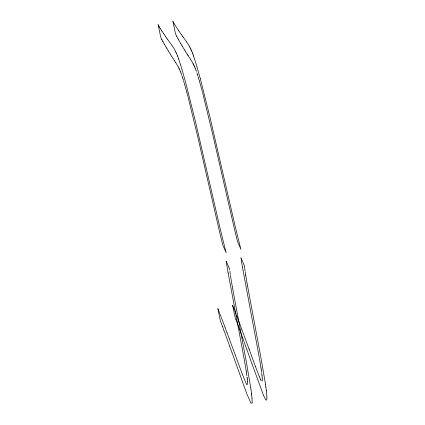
<?xml version="1.0" encoding="UTF-8"?>
<svg xmlns="http://www.w3.org/2000/svg" width="425" height="425" viewBox="0 0 425 425"><rect width="100%" height="100%" fill="white"/><g stroke="black" fill="none" stroke-linecap="round" stroke-linejoin="round"><path stroke-width="0.64" d="M252.099 402.316L252.062 398.926A8.723 0.51 77.1 0 0 251.998 398.145M252.099 402.363L251.945 403.352M266.858 398.937L266.858 396.716M266.858 398.985L266.624 400.201M262.198 380.981L262.278 380.067M247.419 384.487L247.462 381.432M265.811 399.983L263.627 395.617M251.053 403.362L246.978 394.225L232.077 352.84M161.479 30.462L161.994 31.222M183.563 37.65L186.697 41.99M167.843 39.706L171.944 45.385M161.442 30.414L160.22 28.406M183.483 37.559L183.037 36.922M182.575 36.29L182.819 36.619M182.617 36.348L181.512 34.781M186.713 42.011L188.732 45.114M171.955 45.395L173.974 48.492M167.779 39.626L166.791 38.208M187.17 54.145L187.823 55.154M187.159 54.134L185.768 51.898M165.745 36.741L166.775 38.186M165.681 36.656L164.422 34.829M181.496 34.754L179.169 31.434M246.665 384.492L246.452 384.152M179.079 31.312L178.442 30.345M164.332 34.707L163.694 33.74M178.378 30.255L174.978 25.022M162.005 31.243L163.646 33.676M164.571 44.54L166.058 47.111M174.436 60.663L173.102 58.592M164.597 44.577L163.131 41.916M174.484 60.727L175.753 62.645M190.464 59.197L188.158 55.68M190.517 59.277L192.541 62.666M160.209 28.385L159.736 27.604M175.759 62.656L177.815 66.103M159.688 27.535L159.136 26.6M173.039 58.496L171.918 56.737M187.834 55.17L188.094 55.569M170.292 54.087L168.523 51.207M168.454 51.106L166.951 48.562M185.002 50.633L184.094 49.172M182.49 46.506L181.709 45.178M185.05 50.708L185.757 51.882M171.843 56.615L170.303 54.102M182.516 46.553L184.083 49.157M261.221 380.784L260.652 379.668M181.672 45.119L180.827 43.748M166.913 48.498L166.069 47.127M246.404 384.067L242.271 374.085M178.612 39.865L180.816 43.727M178.59 39.828L177.932 38.617M173.618 22.748L173.878 23.2M173.634 22.78L172.869 21.25L175.525 33.894L176.508 35.987M162.669 41.066L163.12 41.894M162.695 41.119L161.978 39.791M188.865 45.337L189.465 46.383M174.16 48.806L175.833 51.999M173.899 23.232L174.946 24.969M159.115 26.562L158.111 24.629L160.767 37.278L161.776 39.408M189.539 46.522L189.885 47.17M193.003 63.511L192.753 63.049M193.024 63.548L193.274 64.021M178.245 66.89L177.974 66.396M178.256 66.911L178.92 68.213M176.545 36.051L176.699 36.343M161.787 39.435L161.941 39.722M176.779 36.497L177.852 38.468M193.285 64.042L193.673 64.828M189.895 47.196L190.528 48.482M193.683 64.855L193.938 65.381M193.906 65.317L194.268 66.103M179.148 68.696L178.941 68.255M179.191 68.781L179.515 69.482M260.621 379.605L259.229 376.407M190.836 49.151L190.538 48.508M176.014 52.403L175.769 51.866M190.846 49.178L191.053 49.64M176.067 52.509L176.295 53.019M218.105 309.299L217.823 308.656L220.479 321.305L221.133 322.894M218.142 309.384L218.631 310.563M194.528 66.698L194.283 66.13M194.538 66.725L194.756 67.219M191.202 49.975L191.34 50.293M176.455 53.385L176.598 53.704M191.659 51.027L191.351 50.32M191.686 51.085L192.27 52.519M179.525 69.509L179.988 70.577M176.635 53.789L177.469 55.792M194.905 67.57L195.032 67.873M180.157 70.98L180.285 71.283M263.574 395.489L251.961 363.757M195.314 68.558L195.054 67.931M195.325 68.579L196.042 70.438M259.192 376.322L255.377 366.286M180.301 71.31L181.05 73.185M237.081 316.774L236.316 314.771M237.113 316.848L238.908 321.613M239.647 329.609L240.056 330.724M192.541 53.226L192.281 52.557M177.48 55.829L177.799 56.642M233.474 307.397L234.542 310.144M233.442 307.312L232.581 305.277L235.238 317.921L235.976 319.743M239.689 329.715L238.839 327.42M218.668 310.648L219.81 313.597M192.573 53.3L193.104 54.745M177.815 56.679L178.458 58.448M235.971 313.862L234.807 310.845M221.287 317.438L220.049 314.229M226.833 332.196L225.213 327.829M239.785 323.956L239.062 322.022M255.345 366.212L251.834 356.564M226.892 332.35L227.03 332.711M239.833 324.078L239.987 324.487M221.483 317.948L225.181 327.744M228.119 335.644L227.072 332.833M229.176 338.497L228.289 336.09M241.74 329.21L240.061 324.7M243.977 335.235L243.089 332.833M242.893 332.302L241.756 329.248M248.923 348.612L244.178 335.766M235.992 319.786L237.081 322.681M229.224 338.613L235.222 354.886M221.234 323.165L222.371 326.182M248.965 348.728L249.183 349.323M249.905 351.3L249.199 349.366M238.611 326.804L237.309 323.297M222.381 326.225L222.488 326.512M196.063 70.497L196.366 71.342M251.754 356.347L250.102 351.836M237.171 322.926L237.293 323.255M244.338 342.534L242.691 337.955M181.061 73.217L181.608 74.72M242.473 337.354L240.088 330.815M235.253 354.965L242.223 373.957M223.991 330.549L227.747 340.818M223.975 330.512L222.583 326.767M242.489 337.397L242.659 337.87M229.654 346.125L227.853 341.116M245.661 346.2L244.524 343.044M232.013 352.67L229.67 346.168M251.945 363.715L246.883 349.589M245.772 346.502L246.851 349.504M193.12 54.793L193.216 55.069M193.248 55.16L193.582 56.143M178.489 58.544L178.845 59.574M193.619 56.243L194.523 58.926M197.365 74.375L196.865 72.85M197.381 74.412L197.609 75.119M178.877 59.675L180.296 63.931M181.799 75.289L181.9 75.597M182.633 77.833L182.081 76.139M182.649 77.876L182.851 78.498M194.613 59.192L194.979 60.329M197.689 75.368L197.869 75.926M182.931 78.747L183.133 79.385M195.123 60.775L195.325 61.412M180.402 64.271L180.625 64.972M183.223 79.661L183.356 80.102M180.662 65.094L182.049 69.668M195.473 61.901L196.924 66.704M198.087 76.638L198.257 77.185M198.31 77.366L199.107 80.049M183.568 80.793L184.349 83.427M182.086 69.806L185.141 80.575A8.723 0.51 77.1 0 1 185.55 82.099L185.741 82.832A10.142 0.595 77.1 0 0 186.054 84.012L195.734 122.719L219.173 224.379A12.027 0.707 77.1 0 1 219.645 226.371L220.065 228.183A10.529 0.616 77.1 0 0 220.602 230.451L222.865 239.657A11.518 0.675 77.1 0 0 223.29 241.379L226.174 252.79L222.801 245.103L220.187 234.419A17.005 0.999 77.1 0 1 219.608 231.992L219.056 229.59A11.316 0.664 77.1 0 0 218.652 227.896L197.721 136.669L187.935 96.448M196.966 66.847L199.899 77.191A8.723 0.51 77.1 0 1 200.308 78.721M199.208 80.394L199.325 80.803M184.508 83.98L184.599 84.293M199.399 81.069L201.572 88.846A4.707 0.276 77.1 0 1 201.88 89.999L201.971 90.366A6.481 0.377 77.1 0 0 202.284 91.561L202.512 92.4M184.631 84.4L186.788 92.124M187.792 95.912L187.526 94.94A6.481 0.377 77.1 0 1 187.218 93.755L187.122 93.388A4.707 0.276 77.1 0 0 186.814 92.214M202.693 93.07L212.473 133.285L233.41 224.512A11.316 0.664 77.1 0 1 233.814 226.212L234.366 228.607A17.005 0.999 77.1 0 0 234.94 231.035L237.554 241.719L240.933 249.411L238.048 237.995A11.518 0.675 77.1 0 1 237.623 236.279L235.36 227.067A10.529 0.616 77.1 0 1 234.818 224.804L234.403 222.987A12.027 0.707 77.1 0 0 233.931 220.995L210.487 119.335L200.812 80.628A10.142 0.595 77.1 0 1 200.499 79.454L200.308 78.726M247.053 283.14L246.824 281.892A10.529 0.616 77.1 0 1 246.527 280.181L245.868 275.968M232.3 286.519L232.066 285.271A10.529 0.616 77.1 0 1 231.768 283.565L231.12 279.411M228.039 272.297L227.704 270.502A17.005 0.999 77.1 0 1 227.38 268.648L226.451 262.82M247.084 283.305L247.1 283.385A12.027 0.707 77.1 0 1 247.366 284.904L247.419 285.249M242.462 267.118L242.824 269.083A11.316 0.664 77.1 0 1 243.052 270.38L243.073 270.507M232.326 286.684L232.342 286.769A12.027 0.707 77.1 0 1 232.608 288.288L232.629 288.426M244.449 360.538L228.347 274.088M259.229 357.276L243.105 270.704M244.513 360.889L246.07 370.239M245.671 274.757L245.517 273.822A11.518 0.675 77.1 0 1 245.331 272.653L245.23 271.915M245.698 274.901L245.756 275.246M259.346 357.978L260.828 366.86M241.033 258.368L240.938 257.8L244.311 265.487L244.508 266.778M230.929 278.21L230.759 277.201A11.518 0.675 77.1 0 1 230.573 276.032L230.472 275.294M226.291 261.837L226.18 261.178L229.553 268.866L229.734 270.045M228.294 273.758L228.305 273.822A11.316 0.664 77.1 0 0 228.071 272.462M230.998 278.625L231.041 278.896M260.849 367.003L261.008 368.023M247.435 285.318L260.955 357.786L265.211 382.553M245.778 275.379L245.847 275.836M232.688 288.766L246.229 361.33L250.665 387.34M246.117 370.531L246.266 371.498M241.219 259.505L242.138 265.269A17.005 0.999 77.1 0 0 242.462 267.118M265.232 382.686L265.45 384.142M246.511 373.171L246.277 371.588M261.285 369.888L261.014 368.071M246.527 373.267L246.888 375.865M261.306 370.037L261.428 370.876M244.534 266.964L244.603 267.452M265.779 386.453L265.949 387.68M265.763 386.33L265.466 384.264M245.108 271.028L244.673 267.92M251.021 389.837L251.451 393.051M250.994 389.651L250.681 387.462M230.35 274.412L229.92 271.357M247.345 379.812L247.35 379.849A4.707 0.276 77.1 0 1 247.414 380.46L247.462 381.4M247.339 379.775L247.323 379.663A6.481 0.377 77.1 0 1 247.238 378.967L247.228 378.765M261.449 371.052L261.63 372.358M265.965 387.791L266.193 389.56M261.742 373.208L261.795 373.623M266.247 389.938L266.3 390.362M251.488 393.316L251.542 393.741M266.358 390.878L266.634 393.699A10.142 0.595 77.1 0 0 266.698 394.336L266.751 394.751A8.723 0.51 77.1 0 1 266.815 395.494L266.852 396.578M247.047 377.081L247.09 377.405M266.305 390.416L266.353 390.83M251.547 393.794L251.584 394.108M251.993 398.135L251.945 397.72A10.142 0.595 77.1 0 1 251.882 397.109L251.727 395.34M261.848 374.064L261.981 375.355M251.589 394.156L251.712 395.197M247.095 377.442L247.222 378.733M262.214 378.022L262.273 379.939M261.986 375.387L261.997 375.588A6.481 0.377 77.1 0 0 262.071 376.237L262.108 376.47A4.707 0.276 77.1 0 1 262.172 377.081L262.214 377.99"/></g></svg>
